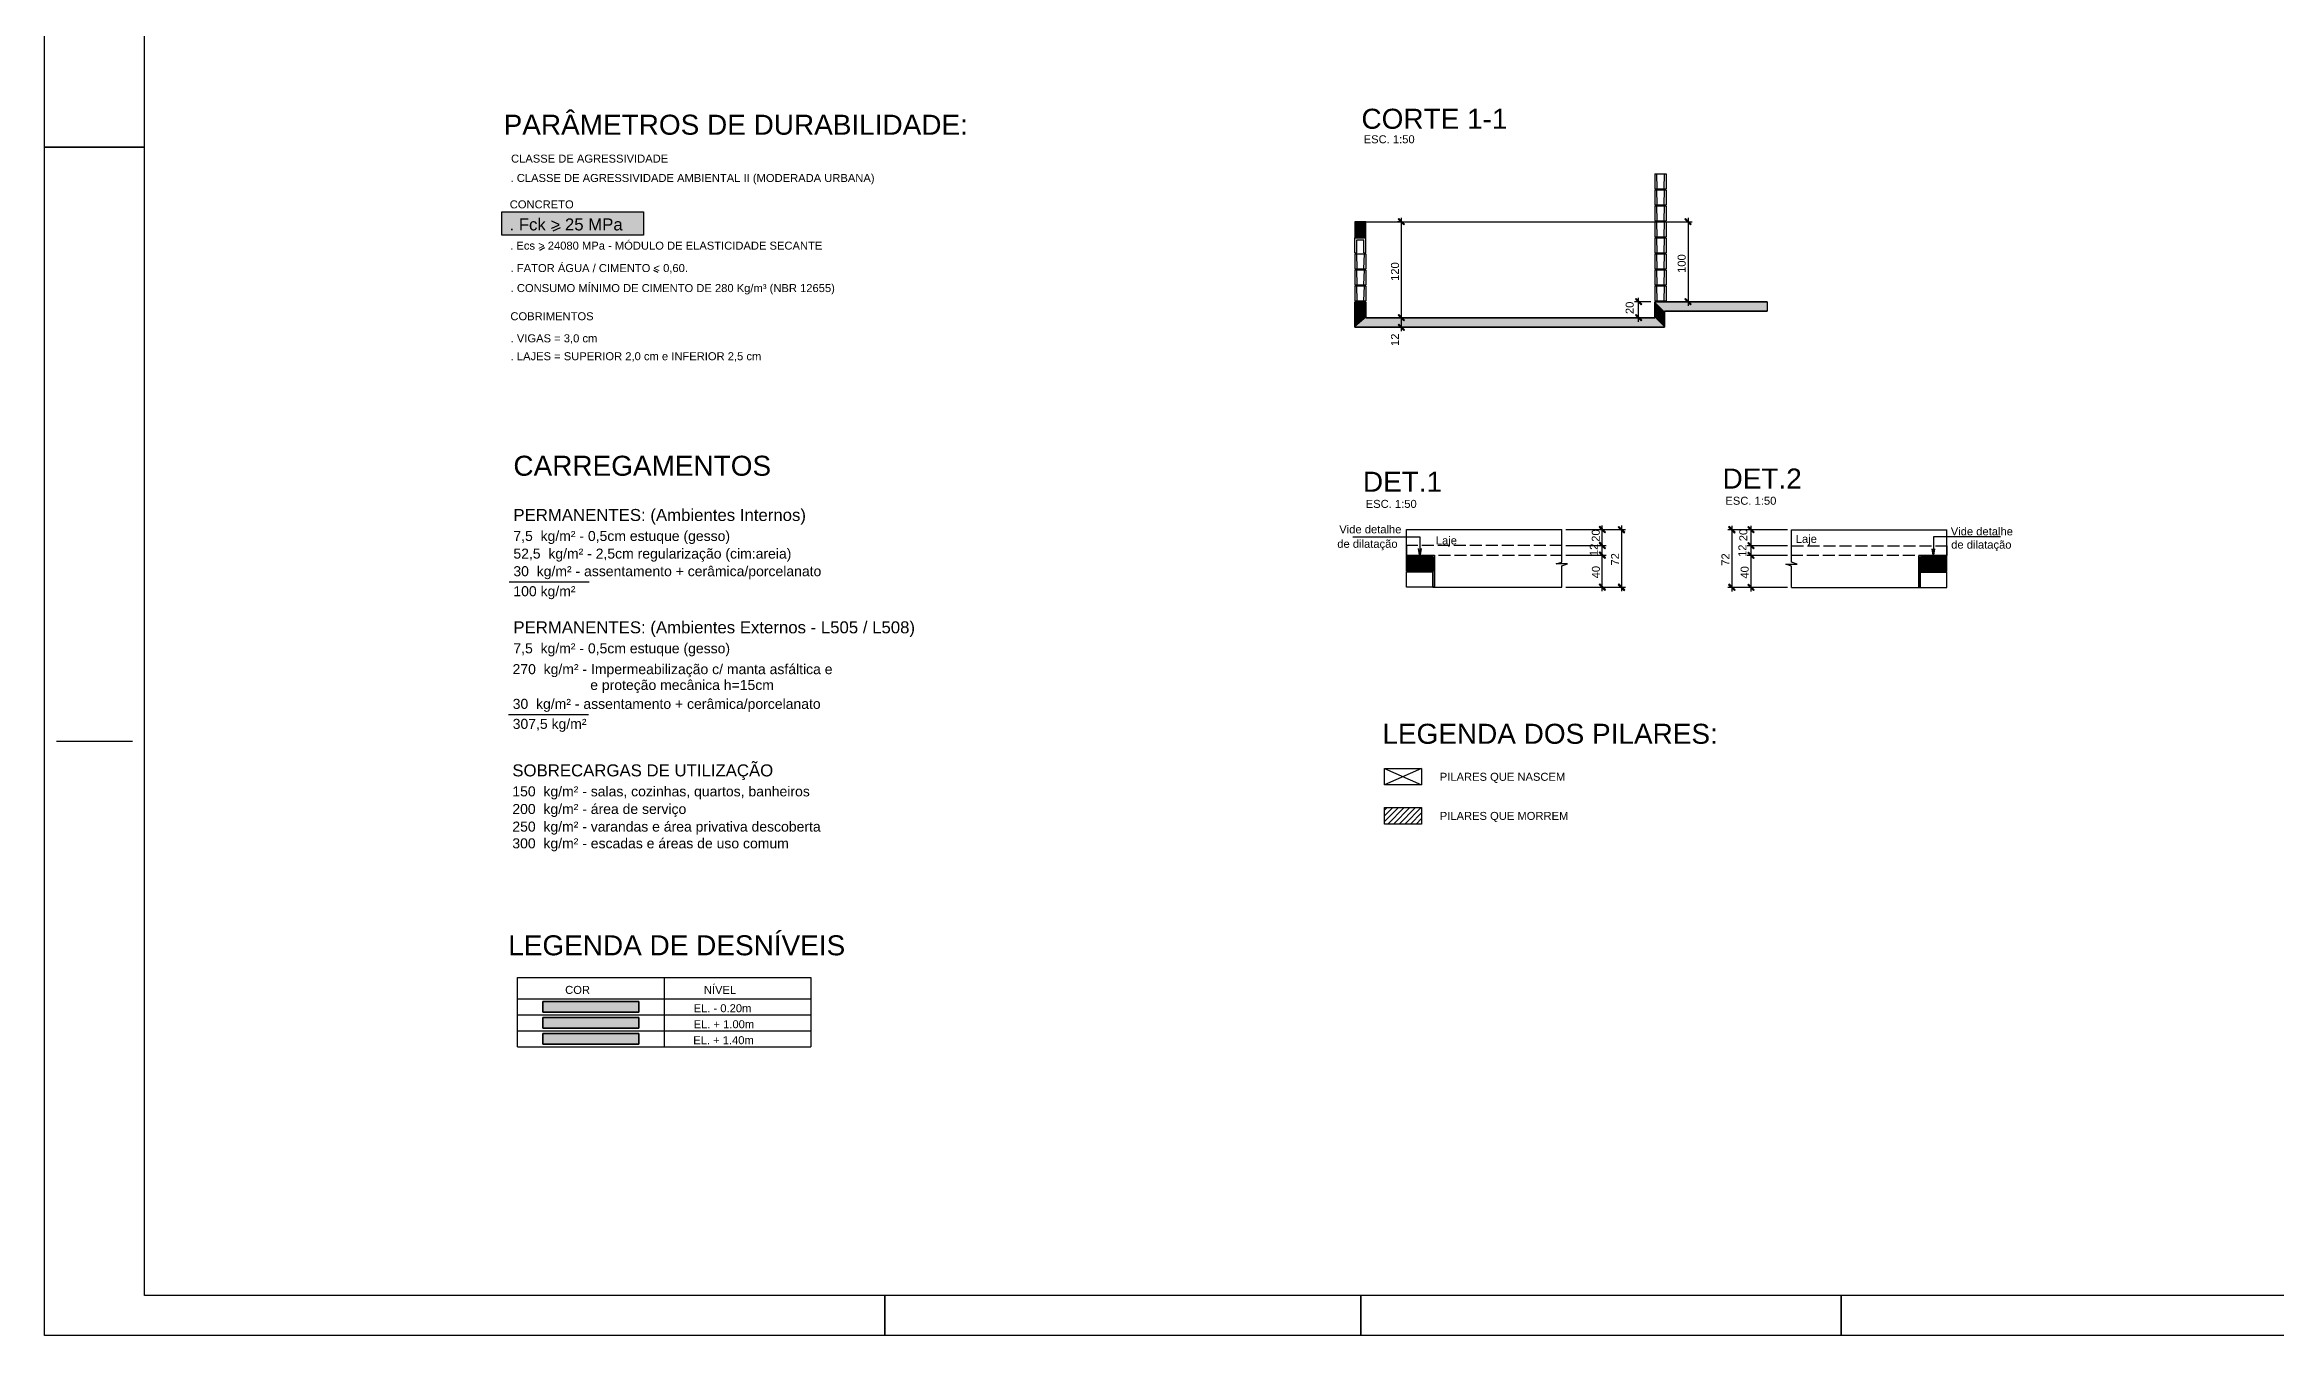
# Model space of a CAD drawing. Extents: x 0 to 119, y 0 to 84.
# Drawn here: x 0 to 55.8, y 0 to 32.3 of the extents above; entities that cross this region are included whole.
import ezdxf

# ---------------------------------------------------------------- set-up
doc = ezdxf.new("R2010")
doc.units = 0
doc.header["$MEASUREMENT"] = 0
doc.linetypes.add('ESTILO_TQS_0005', pattern=[0.4, 0.3, -0.1])
for name, color, linetype in [('1', 1, 'CONTINUOUS'), ('11', 10, 'CONTINUOUS'), ('16', 10, 'CONTINUOUS'), ('18', 131, 'CONTINUOUS'), ('2', 2, 'CONTINUOUS'), ('4', 4, 'CONTINUOUS'), ('5', 5, 'CONTINUOUS'), ('50', 171, 'CONTINUOUS'), ('7', 7, 'CONTINUOUS'), ('8', 8, 'CONTINUOUS'), ('9', 254, 'CONTINUOUS')]:
    doc.layers.add(name, color=color, linetype=linetype)
doc.styles.add('TQS_ARIAL', font='arial.ttf')

msp = doc.modelspace()

# ---------------------------------------------------------------- linework, layer by layer
at = {"layer": '1', "linetype": 'Continuous'}
for p, q in [((33.90973, 25.333714), (33.90973, 27.933714)), ((41.074101, 27.933714), (41.074101, 25.733714)), ((33.02464, 27.833714), (40.24464, 27.833714)), ((33.905861, 27.833714), (33.80973, 27.833714)), ((40.34464, 27.833714), (41.174101, 27.833714)), ((40.14464, 25.833714), (39.738662, 25.833714)), ((39.838662, 25.333714), (39.838662, 25.933714)), ((41.145621, 25.833714), (41.174101, 25.833714)), ((33.785437, 25.193714), (34.00973, 25.193714)), ((33.896688, 25.433714), (33.80973, 25.433714)), ((33.90973, 25.093714), (33.90973, 25.533714)), ((33.90973, 25.433714), (34.00973, 25.433714)), ((40.14464, 25.433714), (39.738662, 25.433714)), ((37.920171, 20.139615), (37.920171, 20.139615)), ((37.920171, 19.419615), (37.920171, 20.139615)), ((38.020171, 20.139615), (39.509617, 20.139615)), ((38.020171, 20.139615), (39.030133, 20.139615)), ((38.930133, 19.639615), (38.930133, 20.239615)), ((39.409617, 20.239615), (39.409617, 18.599615)), ((43.558135, 20.133675), (42.068689, 20.133675)), ((42.168689, 20.233675), (42.168689, 18.593675)), ((43.558135, 20.133675), (42.548173, 20.133675)), ((42.648173, 19.633675), (42.648173, 20.233675)), ((43.658135, 20.133675), (43.658135, 20.133675)), ((43.658135, 19.413675), (43.658135, 20.133675)), ((38.020171, 19.739615), (39.030133, 19.739615)), ((38.020171, 19.739615), (39.030133, 19.739615)), ((38.930133, 19.399615), (38.930133, 19.839615)), ((38.930133, 18.599615), (38.930133, 19.599615)), ((43.558135, 19.733675), (42.548173, 19.733675)), ((43.558135, 19.733675), (42.548173, 19.733675)), ((42.648173, 19.393675), (42.648173, 19.833675)), ((42.648173, 18.593675), (42.648173, 19.593675)), ((37.920171, 18.699615), (37.920171, 19.14051)), ((38.020171, 19.499615), (39.030133, 19.499615)), ((38.020171, 19.499615), (39.030133, 19.499615)), ((43.558135, 19.493675), (42.548173, 19.493675)), ((43.558135, 19.493675), (42.548173, 19.493675)), ((43.658135, 18.693675), (43.658135, 19.134571)), ((11.613858, 18.832523), (13.613858, 18.832523)), ((38.020171, 18.699615), (39.030133, 18.699615)), ((38.020171, 18.699615), (39.509617, 18.699615)), ((43.558135, 18.693675), (42.068689, 18.693675)), ((43.558135, 18.693675), (42.548173, 18.693675)), ((11.596982, 15.516925), (13.596982, 15.516925)), ((33.48879, 14.170827), (34.413571, 13.756717)), ((34.413571, 14.170827), (33.48879, 13.756717)), ((11.816008, 8.940783), (19.149268, 8.940783)), ((11.816008, 7.207461), (11.816008, 8.940783)), ((15.482638, 8.940783), (15.482638, 8.40745)), ((19.149268, 8.940783), (19.149268, 7.207461)), ((11.816008, 8.407466), (19.149268, 8.407466)), ((15.482638, 8.40745), (15.482638, 7.207461)), ((11.816008, 8.007471), (19.149268, 8.007471)), ((11.816008, 7.607455), (19.149268, 7.607455)), ((11.816008, 7.607455), (19.149268, 7.607455)), ((15.482638, 7.607455), (15.482638, 7.607455)), ((11.816008, 7.207461), (19.149268, 7.207461))]:
    msp.add_line(p, q, dxfattribs=at)
for points in [[(63.400062, -0.000058), (44.900062, -0.000058), (44.900062, 0.999942), (44.900062, -0.000058), (32.900062, -0.000058), (32.900062, 0.999942), (32.900062, -0.000058), (21.000062, -0.000058), (21.000062, 0.999942), (21.000062, -0.000058), (0.000062, -0.000058), (0.000062, 29.699942), (2.500062, 29.699942), (0.000062, 29.699942), (0.000062, 59.399942), (2.500062, 59.399942), (0.000062, 59.399942), (0.000062, 84.099942)], [(33.98929, 27.771831), (33.846385, 27.914737), (33.828707, 27.897059), (33.971613, 27.754153), (33.98929, 27.771831)], [(40.99454, 27.895597), (41.137446, 27.752691), (41.155123, 27.770369), (41.012218, 27.913275), (40.99454, 27.895597)], [(39.918223, 25.771831), (39.775317, 25.914737), (39.757639, 25.897059), (39.900545, 25.754153), (39.918223, 25.771831)], [(40.99454, 25.895597), (41.137446, 25.752691), (41.155123, 25.770369), (41.012218, 25.913275), (40.99454, 25.895597)], [(33.98929, 25.371831), (33.846385, 25.514737), (33.828707, 25.497059), (33.971613, 25.354153), (33.98929, 25.371831)], [(33.98929, 25.371831), (33.846385, 25.514737), (33.828707, 25.497059), (33.971613, 25.354153), (33.98929, 25.371831)], [(33.98929, 25.131831), (33.846385, 25.274737), (33.828707, 25.257059), (33.971613, 25.114153), (33.98929, 25.131831)], [(39.918223, 25.371831), (39.775317, 25.514737), (39.757639, 25.497059), (39.900545, 25.354153), (39.918223, 25.371831)], [(39.009694, 20.077732), (38.866788, 20.220638), (38.84911, 20.20296), (38.992016, 20.060054), (39.009694, 20.077732)], [(39.330056, 20.201498), (39.472962, 20.058592), (39.490639, 20.07627), (39.347734, 20.219175), (39.330056, 20.201498)], [(42.089129, 20.195558), (42.232034, 20.052653), (42.249712, 20.07033), (42.106807, 20.213236), (42.089129, 20.195558)], [(42.727734, 20.071793), (42.584828, 20.214698), (42.56715, 20.19702), (42.710056, 20.054115), (42.727734, 20.071793)], [(32.695651, 19.960435), (34.370424, 19.960435), (34.370424, 19.459303), (34.403055, 19.667164), (34.370424, 19.459303), (34.337792, 19.667164)], [(39.009694, 19.677732), (38.866788, 19.820638), (38.84911, 19.80296), (38.992016, 19.660054), (39.009694, 19.677732)], [(39.009694, 19.677732), (38.866788, 19.820638), (38.84911, 19.80296), (38.992016, 19.660054), (39.009694, 19.677732)], [(39.009694, 19.437732), (38.866788, 19.580638), (38.84911, 19.56296), (38.992016, 19.420054), (39.009694, 19.437732)], [(39.009694, 19.437732), (38.866788, 19.580638), (38.84911, 19.56296), (38.992016, 19.420054), (39.009694, 19.437732)], [(42.727734, 19.671793), (42.584828, 19.814698), (42.56715, 19.79702), (42.710056, 19.654115), (42.727734, 19.671793)], [(42.727734, 19.671793), (42.584828, 19.814698), (42.56715, 19.79702), (42.710056, 19.654115), (42.727734, 19.671793)], [(42.727734, 19.431793), (42.584828, 19.574698), (42.56715, 19.55702), (42.710056, 19.414115), (42.727734, 19.431793)], [(42.727734, 19.431793), (42.584828, 19.574698), (42.56715, 19.55702), (42.710056, 19.414115), (42.727734, 19.431793)], [(48.882655, 19.954496), (47.207882, 19.954496), (47.207882, 19.453363), (47.175251, 19.661225), (47.207882, 19.453363), (47.240514, 19.661225)], [(37.920171, 19.14051), (37.920171, 19.233545), (38.059723, 19.280063), (37.780618, 19.280063), (37.920171, 19.32658), (37.920171, 19.419615)], [(43.658135, 19.134571), (43.658135, 19.227606), (43.518583, 19.274123), (43.797688, 19.274123), (43.658135, 19.320641), (43.658135, 19.413675)], [(39.009694, 18.637732), (38.866788, 18.780638), (38.84911, 18.76296), (38.992016, 18.620054), (39.009694, 18.637732)], [(39.330056, 18.761498), (39.472962, 18.618592), (39.490639, 18.63627), (39.347734, 18.779175), (39.330056, 18.761498)], [(42.089129, 18.755558), (42.232034, 18.612653), (42.249712, 18.63033), (42.106807, 18.773236), (42.089129, 18.755558)], [(42.727734, 18.631793), (42.584828, 18.774698), (42.56715, 18.75702), (42.710056, 18.614115), (42.727734, 18.631793)], [(12.449335, 8.074133), (14.849311, 8.074133), (14.849311, 8.340796), (12.449335, 8.340796), (12.449335, 8.074133)], [(12.449335, 7.674138), (14.849311, 7.674138), (14.849311, 7.940801), (12.449335, 7.940801), (12.449335, 7.674138)], [(12.449335, 7.274138), (14.849311, 7.274138), (14.849311, 7.540801), (12.449335, 7.540801), (12.449335, 7.274138)]]:
    msp.add_lwpolyline(points, dxfattribs=at)
at = {"layer": '1', "linetype": 'ESTILO_TQS_0005'}
for points in [[(34.03823, 19.499615), (37.920171, 19.499615), (37.920171, 19.739615), (34.03823, 19.739615), (34.03823, 19.499615)], [(47.540076, 19.493675), (43.658135, 19.493675), (43.658135, 19.733675), (47.540076, 19.733675), (47.540076, 19.493675)]]:
    msp.add_lwpolyline(points, dxfattribs=at)
at = {"layer": '1', "linetype": 'Continuous'}
for points in [[(33.98929, 27.771831), (33.846385, 27.914737), (33.828707, 27.897059)], [(33.98929, 27.771831), (33.828707, 27.897059), (33.971613, 27.754153)], [(40.99454, 27.895597), (41.155123, 27.770369), (41.012218, 27.913275)], [(40.99454, 27.895597), (41.012218, 27.913275), (40.99454, 27.895597)], [(40.99454, 27.895597), (41.137446, 27.752691), (41.155123, 27.770369)], [(33.98929, 27.771831), (33.971613, 27.754153), (33.98929, 27.771831)], [(39.918223, 25.771831), (39.775317, 25.914737), (39.757639, 25.897059)], [(39.918223, 25.771831), (39.757639, 25.897059), (39.900545, 25.754153)], [(39.918223, 25.771831), (39.900545, 25.754153), (39.918223, 25.771831)], [(40.99454, 25.895597), (41.155123, 25.770369), (41.012218, 25.913275)], [(40.99454, 25.895597), (41.012218, 25.913275), (40.99454, 25.895597)], [(40.99454, 25.895597), (41.137446, 25.752691), (41.155123, 25.770369)], [(33.98929, 25.371831), (33.846385, 25.514737), (33.828707, 25.497059)], [(33.98929, 25.371831), (33.846385, 25.514737), (33.828707, 25.497059)], [(33.98929, 25.371831), (33.828707, 25.497059), (33.971613, 25.354153)], [(33.98929, 25.371831), (33.828707, 25.497059), (33.971613, 25.354153)], [(33.98929, 25.131831), (33.846385, 25.274737), (33.828707, 25.257059)], [(33.98929, 25.131831), (33.828707, 25.257059), (33.971613, 25.114153)], [(33.98929, 25.371831), (33.971613, 25.354153), (33.98929, 25.371831)], [(33.98929, 25.371831), (33.971613, 25.354153), (33.98929, 25.371831)], [(33.98929, 25.131831), (33.971613, 25.114153), (33.98929, 25.131831)], [(39.918223, 25.371831), (39.775317, 25.514737), (39.757639, 25.497059)], [(39.918223, 25.371831), (39.757639, 25.497059), (39.900545, 25.354153)], [(39.918223, 25.371831), (39.900545, 25.354153), (39.918223, 25.371831)], [(39.009694, 20.077732), (38.866788, 20.220638), (38.84911, 20.20296)], [(39.009694, 20.077732), (38.84911, 20.20296), (38.992016, 20.060054)], [(39.009694, 20.077732), (38.992016, 20.060054), (39.009694, 20.077732)], [(39.330056, 20.201498), (39.490639, 20.07627), (39.347734, 20.219175)], [(39.330056, 20.201498), (39.347734, 20.219175), (39.330056, 20.201498)], [(39.330056, 20.201498), (39.472962, 20.058592), (39.490639, 20.07627)], [(42.089129, 20.195558), (42.249712, 20.07033), (42.106807, 20.213236)], [(42.089129, 20.195558), (42.106807, 20.213236), (42.089129, 20.195558)], [(42.089129, 20.195558), (42.232034, 20.052653), (42.249712, 20.07033)], [(42.727734, 20.071793), (42.584828, 20.214698), (42.56715, 20.19702)], [(42.727734, 20.071793), (42.56715, 20.19702), (42.710056, 20.054115)], [(42.727734, 20.071793), (42.710056, 20.054115), (42.727734, 20.071793)], [(39.009694, 19.677732), (38.866788, 19.820638), (38.84911, 19.80296)], [(39.009694, 19.677732), (38.866788, 19.820638), (38.84911, 19.80296)], [(39.009694, 19.677732), (38.84911, 19.80296), (38.992016, 19.660054)], [(39.009694, 19.677732), (38.84911, 19.80296), (38.992016, 19.660054)], [(39.009694, 19.437732), (38.866788, 19.580638), (38.84911, 19.56296)], [(39.009694, 19.437732), (38.866788, 19.580638), (38.84911, 19.56296)], [(39.009694, 19.437732), (38.84911, 19.56296), (38.992016, 19.420054)], [(39.009694, 19.437732), (38.84911, 19.56296), (38.992016, 19.420054)], [(39.009694, 19.677732), (38.992016, 19.660054), (39.009694, 19.677732)], [(39.009694, 19.677732), (38.992016, 19.660054), (39.009694, 19.677732)], [(42.727734, 19.671793), (42.584828, 19.814698), (42.56715, 19.79702)], [(42.727734, 19.671793), (42.584828, 19.814698), (42.56715, 19.79702)], [(42.727734, 19.671793), (42.56715, 19.79702), (42.710056, 19.654115)], [(42.727734, 19.671793), (42.56715, 19.79702), (42.710056, 19.654115)], [(42.727734, 19.431793), (42.584828, 19.574698), (42.56715, 19.55702)], [(42.727734, 19.431793), (42.584828, 19.574698), (42.56715, 19.55702)], [(42.727734, 19.431793), (42.56715, 19.55702), (42.710056, 19.414115)], [(42.727734, 19.431793), (42.56715, 19.55702), (42.710056, 19.414115)], [(42.727734, 19.671793), (42.710056, 19.654115), (42.727734, 19.671793)], [(42.727734, 19.671793), (42.710056, 19.654115), (42.727734, 19.671793)], [(39.009694, 19.437732), (38.992016, 19.420054), (39.009694, 19.437732)], [(39.009694, 19.437732), (38.992016, 19.420054), (39.009694, 19.437732)], [(42.727734, 19.431793), (42.710056, 19.414115), (42.727734, 19.431793)], [(42.727734, 19.431793), (42.710056, 19.414115), (42.727734, 19.431793)], [(39.009694, 18.637732), (38.866788, 18.780638), (38.84911, 18.76296)], [(39.009694, 18.637732), (38.84911, 18.76296), (38.992016, 18.620054)], [(39.009694, 18.637732), (38.992016, 18.620054), (39.009694, 18.637732)], [(39.330056, 18.761498), (39.490639, 18.63627), (39.347734, 18.779175)], [(39.330056, 18.761498), (39.347734, 18.779175), (39.330056, 18.761498)], [(39.330056, 18.761498), (39.472962, 18.618592), (39.490639, 18.63627)], [(42.089129, 18.755558), (42.249712, 18.63033), (42.106807, 18.773236)], [(42.089129, 18.755558), (42.106807, 18.773236), (42.089129, 18.755558)], [(42.089129, 18.755558), (42.232034, 18.612653), (42.249712, 18.63033)], [(42.727734, 18.631793), (42.584828, 18.774698), (42.56715, 18.75702)], [(42.727734, 18.631793), (42.56715, 18.75702), (42.710056, 18.614115)], [(42.727734, 18.631793), (42.710056, 18.614115), (42.727734, 18.631793)]]:
    msp.add_solid(points, dxfattribs=at)
at = {"layer": '11', "linetype": 'Continuous'}
for points in [[(34.73823, 18.699615), (34.69823, 18.699615), (34.69823, 19.459615), (34.03823, 19.459615), (34.03823, 19.499615), (34.73823, 19.499615), (34.73823, 18.699615)], [(46.840076, 18.693675), (46.880076, 18.693675), (46.880076, 19.453675), (47.540076, 19.453675), (47.540076, 19.493675), (46.840076, 19.493675), (46.840076, 18.693675)]]:
    msp.add_lwpolyline(points, dxfattribs=at)
for points in [[(34.73823, 19.499615), (34.69823, 19.459615), (34.03823, 19.459615)], [(34.73823, 19.499615), (34.03823, 19.459615), (34.03823, 19.499615)], [(34.73823, 19.499615), (34.73823, 18.699615), (34.69823, 18.699615)], [(34.73823, 19.499615), (34.69823, 18.699615), (34.69823, 19.459615)], [(46.840076, 18.693675), (46.880076, 18.693675), (46.840076, 19.493675)], [(46.880076, 18.693675), (46.880076, 19.453675), (46.840076, 19.493675)], [(46.840076, 19.493675), (46.880076, 19.453675), (47.540076, 19.493675)], [(46.880076, 19.453675), (47.540076, 19.453675), (47.540076, 19.493675)]]:
    msp.add_solid(points, dxfattribs=at)
at = {"layer": '16', "linetype": 'Continuous'}
msp.add_lwpolyline([(12.449335, 7.540801), (14.849311, 7.540801), (14.849311, 7.274138), (12.449335, 7.274138), (12.449335, 7.540801)], dxfattribs=at)
for points in [[(12.449335, 7.540801), (14.849311, 7.540801), (14.849311, 7.274138)], [(12.449335, 7.540801), (14.849311, 7.274138), (12.449335, 7.274138)], [(12.449335, 7.540801), (12.449335, 7.274138), (12.449335, 7.540801)]]:
    msp.add_solid(points, dxfattribs=at)
at = {"layer": '18', "linetype": 'Continuous'}
msp.add_lwpolyline([(12.449335, 8.340796), (14.849311, 8.340796), (14.849311, 8.074133), (12.449335, 8.074133), (12.449335, 8.340796)], dxfattribs=at)
for points in [[(12.449335, 8.340796), (14.849311, 8.340796), (14.849311, 8.074133)], [(12.449335, 8.340796), (14.849311, 8.074133), (12.449335, 8.074133)], [(12.449335, 8.340796), (12.449335, 8.074133), (12.449335, 8.340796)]]:
    msp.add_solid(points, dxfattribs=at)
at = {"layer": '2', "linetype": 'Continuous'}
for p, q in [((40.24464, 29.033714), (40.24464, 28.653714)), ((40.24464, 29.033714), (40.28464, 29.033714)), ((40.28464, 29.033714), (40.48464, 29.033714)), ((40.28464, 29.033714), (40.296155, 28.653714)), ((40.473125, 28.653714), (40.48464, 29.033714)), ((40.48464, 29.033714), (40.52464, 29.033714)), ((40.52464, 29.033714), (40.52464, 28.653714)), ((40.24464, 28.653714), (40.296155, 28.653714)), ((40.24464, 28.653714), (40.296155, 28.653714)), ((40.24464, 28.633714), (40.24464, 28.253714)), ((40.24464, 28.633714), (40.28464, 28.633714)), ((40.28464, 28.653714), (40.48464, 28.653714)), ((40.28464, 28.653714), (40.48464, 28.653714)), ((40.28464, 28.633714), (40.48464, 28.633714)), ((40.28464, 28.633714), (40.296155, 28.253714)), ((40.473125, 28.653714), (40.52464, 28.653714)), ((40.473125, 28.653714), (40.52464, 28.653714)), ((40.473125, 28.253714), (40.48464, 28.633714)), ((40.48464, 28.633714), (40.52464, 28.633714)), ((40.52464, 28.633714), (40.52464, 28.253714)), ((40.24464, 28.253714), (40.296155, 28.253714)), ((40.24464, 28.253714), (40.296155, 28.253714)), ((40.24464, 28.233714), (40.24464, 27.853714)), ((40.24464, 28.233714), (40.28464, 28.233714)), ((40.28464, 28.253714), (40.48464, 28.253714)), ((40.28464, 28.253714), (40.48464, 28.253714)), ((40.28464, 28.233714), (40.48464, 28.233714)), ((40.28464, 28.233714), (40.296155, 27.853714)), ((40.473125, 28.253714), (40.52464, 28.253714)), ((40.473125, 28.253714), (40.52464, 28.253714)), ((40.473125, 27.853714), (40.48464, 28.233714)), ((40.48464, 28.233714), (40.52464, 28.233714)), ((40.52464, 28.233714), (40.52464, 27.853714)), ((12.706227, 27.606109), (12.891413, 27.687239)), ((32.74464, 27.053714), (32.74464, 27.433714)), ((32.74464, 27.053714), (32.74464, 27.433714)), ((32.74464, 27.433714), (33.02464, 27.433714)), ((32.79464, 27.383714), (32.97464, 27.383714)), ((32.79464, 27.053714), (32.79464, 27.383714)), ((32.97464, 27.053714), (32.97464, 27.383714)), ((33.02464, 27.053714), (33.02464, 27.433714)), ((34.005861, 27.833714), (34.005861, 27.833714)), ((40.24464, 27.853714), (40.296155, 27.853714)), ((40.24464, 27.853714), (40.296155, 27.853714)), ((40.24464, 27.833714), (40.24464, 27.453714)), ((40.24464, 27.833714), (40.28464, 27.833714)), ((40.24464, 27.833714), (40.24464, 27.833714)), ((40.24464, 27.453714), (40.296155, 27.453714)), ((40.24464, 27.453714), (40.296155, 27.453714)), ((40.24464, 27.433714), (40.24464, 27.053714)), ((40.24464, 27.433714), (40.28464, 27.433714)), ((40.28464, 27.853714), (40.48464, 27.853714)), ((40.28464, 27.853714), (40.48464, 27.853714)), ((40.28464, 27.833714), (40.48464, 27.833714)), ((40.28464, 27.833714), (40.296155, 27.453714)), ((40.28464, 27.453714), (40.48464, 27.453714)), ((40.28464, 27.453714), (40.48464, 27.453714)), ((40.28464, 27.433714), (40.48464, 27.433714)), ((40.28464, 27.433714), (40.296155, 27.053714)), ((40.473125, 27.853714), (40.52464, 27.853714)), ((40.473125, 27.853714), (40.52464, 27.853714)), ((40.473125, 27.453714), (40.48464, 27.833714)), ((40.473125, 27.453714), (40.52464, 27.453714)), ((40.473125, 27.453714), (40.52464, 27.453714)), ((40.473125, 27.053714), (40.48464, 27.433714)), ((40.48464, 27.833714), (40.52464, 27.833714)), ((40.48464, 27.433714), (40.52464, 27.433714)), ((40.52464, 27.833714), (40.52464, 27.453714)), ((40.52464, 27.433714), (40.52464, 27.053714)), ((12.373508, 27.124998), (12.504924, 27.185379)), ((32.74464, 27.053714), (32.79464, 27.053714)), ((32.74464, 27.033714), (32.74464, 26.653714)), ((32.74464, 27.033714), (32.78464, 27.033714)), ((32.78464, 27.033714), (32.98464, 27.033714)), ((32.78464, 27.033714), (32.796155, 26.653714)), ((32.973125, 26.653714), (32.98464, 27.033714)), ((32.97464, 27.053714), (33.02464, 27.053714)), ((32.98464, 27.033714), (33.02464, 27.033714)), ((33.02464, 27.033714), (33.02464, 26.653714)), ((40.24464, 27.053714), (40.296155, 27.053714)), ((40.24464, 27.053714), (40.296155, 27.053714)), ((40.24464, 27.033714), (40.24464, 26.653714)), ((40.24464, 27.033714), (40.28464, 27.033714)), ((40.28464, 27.053714), (40.48464, 27.053714)), ((40.28464, 27.053714), (40.48464, 27.053714)), ((40.28464, 27.033714), (40.48464, 27.033714)), ((40.28464, 27.033714), (40.296155, 26.653714)), ((40.473125, 27.053714), (40.52464, 27.053714)), ((40.473125, 27.053714), (40.52464, 27.053714)), ((40.473125, 26.653714), (40.48464, 27.033714)), ((40.48464, 27.033714), (40.52464, 27.033714)), ((40.52464, 27.033714), (40.52464, 26.653714)), ((15.218419, 26.620916), (15.328524, 26.571191)), ((32.74464, 26.653714), (32.796155, 26.653714)), ((32.74464, 26.653714), (32.796155, 26.653714)), ((32.74464, 26.633714), (32.74464, 26.253714)), ((32.74464, 26.633714), (32.78464, 26.633714)), ((32.74464, 26.253714), (32.796155, 26.253714)), ((32.74464, 26.253714), (32.796155, 26.253714)), ((32.74464, 26.233714), (32.74464, 25.853714)), ((32.74464, 26.233714), (32.78464, 26.233714)), ((32.78464, 26.653714), (32.98464, 26.653714)), ((32.78464, 26.653714), (32.98464, 26.653714)), ((32.78464, 26.633714), (32.98464, 26.633714)), ((32.78464, 26.633714), (32.796155, 26.253714)), ((32.78464, 26.253714), (32.98464, 26.253714)), ((32.78464, 26.253714), (32.98464, 26.253714)), ((32.78464, 26.233714), (32.98464, 26.233714)), ((32.78464, 26.233714), (32.796155, 25.853714)), ((32.973125, 26.653714), (33.02464, 26.653714)), ((32.973125, 26.653714), (33.02464, 26.653714)), ((32.973125, 26.253714), (32.98464, 26.633714)), ((32.973125, 26.253714), (33.02464, 26.253714)), ((32.973125, 26.253714), (33.02464, 26.253714)), ((32.973125, 25.853714), (32.98464, 26.233714)), ((32.98464, 26.633714), (33.02464, 26.633714)), ((32.98464, 26.233714), (33.02464, 26.233714)), ((33.02464, 26.633714), (33.02464, 26.253714)), ((33.02464, 26.233714), (33.02464, 25.853714)), ((40.24464, 26.653714), (40.296155, 26.653714)), ((40.24464, 26.653714), (40.296155, 26.653714)), ((40.24464, 26.633714), (40.24464, 26.253714)), ((40.24464, 26.633714), (40.28464, 26.633714)), ((40.24464, 26.253714), (40.296155, 26.253714)), ((40.24464, 26.253714), (40.296155, 26.253714)), ((40.24464, 26.233714), (40.24464, 25.853714)), ((40.24464, 26.233714), (40.28464, 26.233714)), ((40.28464, 26.653714), (40.48464, 26.653714)), ((40.28464, 26.653714), (40.48464, 26.653714)), ((40.28464, 26.633714), (40.48464, 26.633714)), ((40.28464, 26.633714), (40.296155, 26.253714)), ((40.28464, 26.253714), (40.48464, 26.253714)), ((40.28464, 26.253714), (40.48464, 26.253714)), ((40.28464, 26.233714), (40.48464, 26.233714)), ((40.28464, 26.233714), (40.296155, 25.853714)), ((40.473125, 26.653714), (40.52464, 26.653714)), ((40.473125, 26.653714), (40.52464, 26.653714)), ((40.473125, 26.253714), (40.48464, 26.633714)), ((40.473125, 26.253714), (40.52464, 26.253714)), ((40.473125, 26.253714), (40.52464, 26.253714)), ((40.473125, 25.853714), (40.48464, 26.233714)), ((40.48464, 26.633714), (40.52464, 26.633714)), ((40.48464, 26.233714), (40.52464, 26.233714)), ((40.52464, 26.633714), (40.52464, 26.253714)), ((40.52464, 26.233714), (40.52464, 25.853714)), ((32.74464, 25.853714), (32.796155, 25.853714)), ((32.74464, 25.853714), (32.796155, 25.853714)), ((32.78464, 25.853714), (32.98464, 25.853714)), ((32.78464, 25.853714), (32.98464, 25.853714)), ((32.973125, 25.853714), (33.02464, 25.853714)), ((32.973125, 25.853714), (33.02464, 25.853714)), ((40.24464, 25.853714), (40.296155, 25.853714)), ((40.24464, 25.853714), (40.296155, 25.853714)), ((40.24464, 25.833714), (40.24464, 25.833714)), ((40.28464, 25.853714), (40.48464, 25.853714)), ((40.28464, 25.853714), (40.48464, 25.853714)), ((40.473125, 25.853714), (40.52464, 25.853714)), ((40.473125, 25.853714), (40.52464, 25.853714)), ((41.045621, 25.833714), (41.045621, 25.833714)), ((33.685437, 25.193714), (33.685437, 25.193714)), ((33.80973, 25.433714), (33.80973, 25.433714)), ((33.996688, 25.433714), (33.996688, 25.433714)), ((40.24464, 25.433714), (40.24464, 25.433714)), ((34.03823, 20.139615), (37.920171, 20.139615)), ((34.03823, 20.139615), (34.03823, 20.139615)), ((34.03823, 19.099615), (34.03823, 20.139615)), ((37.920171, 20.139615), (37.920171, 20.139615)), ((37.920171, 20.139615), (37.920171, 20.139615)), ((43.658135, 20.133675), (47.540076, 20.133675)), ((43.658135, 20.133675), (43.658135, 20.133675)), ((43.658135, 20.133675), (43.658135, 20.133675)), ((47.540076, 20.133675), (47.540076, 20.133675)), ((47.540076, 19.093675), (47.540076, 20.133675)), ((37.920171, 19.739615), (37.920171, 19.739615)), ((37.920171, 19.739615), (37.920171, 19.739615)), ((43.658135, 19.733675), (43.658135, 19.733675)), ((43.658135, 19.733675), (43.658135, 19.733675)), ((34.03823, 19.499615), (34.73823, 19.499615)), ((34.03823, 19.079615), (34.69823, 19.079615)), ((34.69823, 19.099615), (34.69823, 19.459615)), ((34.69823, 18.699615), (34.69823, 19.079615)), ((34.73823, 18.719615), (34.73823, 19.499615)), ((37.920171, 19.499615), (37.920171, 19.499615)), ((37.920171, 19.499615), (37.920171, 19.499615)), ((43.658135, 19.493675), (43.658135, 19.493675)), ((43.658135, 19.493675), (43.658135, 19.493675)), ((46.840076, 18.713675), (46.840076, 19.493675)), ((46.840076, 19.493675), (47.540076, 19.493675)), ((46.880076, 19.093675), (46.880076, 19.453675)), ((46.880076, 19.073675), (47.540076, 19.073675)), ((46.880076, 18.693676), (46.880076, 19.073675)), ((34.69823, 18.699615), (37.920171, 18.699615)), ((34.73823, 18.699615), (34.73823, 18.719615)), ((37.920171, 18.699615), (37.920171, 18.699615)), ((37.920171, 18.699615), (37.920171, 18.699615)), ((43.658135, 18.693675), (46.880076, 18.693675)), ((43.658135, 18.693675), (43.658135, 18.693675)), ((43.658135, 18.693675), (43.658135, 18.693675)), ((46.840076, 18.693675), (46.840076, 18.713675)), ((33.48879, 12.841272), (33.840451, 13.192933)), ((33.48879, 12.982693), (33.699029, 13.192933)), ((33.48879, 13.124114), (33.557608, 13.192933)), ((33.567762, 12.778823), (33.981872, 13.192933)), ((33.709184, 12.778823), (34.123293, 13.192933)), ((33.850605, 12.778823), (34.264715, 13.192933)), ((33.992026, 12.778823), (34.406136, 13.192933)), ((34.133448, 12.778823), (34.413571, 13.058946)), ((34.274869, 12.778823), (34.413571, 12.917525))]:
    msp.add_line(p, q, dxfattribs=at)
for points in [[(34.69823, 19.099615), (34.03823, 19.099615), (34.03823, 19.459615), (34.69823, 19.459615)], [(34.69823, 18.699615), (34.03823, 18.699615), (34.03823, 19.079615), (34.69823, 19.079615)], [(46.880076, 19.093675), (47.540076, 19.093675), (47.540076, 19.453675), (46.880076, 19.453675)], [(46.880076, 18.693676), (47.540076, 18.693676), (47.540076, 19.073675), (46.880076, 19.073675)]]:
    msp.add_lwpolyline(points, dxfattribs=at)
at = {"layer": '4', "linetype": 'Continuous'}
for points in [[(11.423313, 28.077244), (14.968116, 28.077244), (14.968116, 27.493008), (11.423313, 27.493008), (11.423313, 28.077244)], [(33.02464, 27.433714), (33.02464, 27.833714), (32.74464, 27.833714), (32.74464, 27.433714), (33.02464, 27.433714)], [(33.02464, 25.433714), (33.02464, 25.833714), (32.74464, 25.833714), (32.74464, 25.433714), (32.74464, 25.193714), (40.48464, 25.193714), (40.48464, 25.593714), (43.049838, 25.593714)], [(43.049838, 25.833714), (40.24464, 25.833714), (40.24464, 25.433714), (33.02464, 25.433714)]]:
    msp.add_lwpolyline(points, dxfattribs=at)
at = {"layer": '5', "linetype": 'Continuous'}
for points in [[(33.48879, 14.170827), (34.413571, 14.170827), (34.413571, 13.756717), (33.48879, 13.756717), (33.48879, 14.170827)], [(33.48879, 13.192933), (34.413571, 13.192933), (34.413571, 12.778823), (33.48879, 12.778823), (33.48879, 13.192933)]]:
    msp.add_lwpolyline(points, dxfattribs=at)
at = {"layer": '50', "linetype": 'Continuous'}
msp.add_lwpolyline([(12.449335, 7.940801), (14.849311, 7.940801), (14.849311, 7.674138), (12.449335, 7.674138), (12.449335, 7.940801)], dxfattribs=at)
for points in [[(12.449335, 7.940801), (14.849311, 7.940801), (14.849311, 7.674138)], [(12.449335, 7.940801), (14.849311, 7.674138), (12.449335, 7.674138)], [(12.449335, 7.940801), (12.449335, 7.674138), (12.449335, 7.940801)]]:
    msp.add_solid(points, dxfattribs=at)
at = {"layer": '7', "linetype": 'Continuous'}
for p, q in [((2.500062, 0.999942), (2.500062, 83.099942)), ((0.300062, 14.849942), (2.200062, 14.849942)), ((117.900062, 0.999942), (2.500062, 0.999942))]:
    msp.add_line(p, q, dxfattribs=at)
at = {"layer": '8', "linetype": 'Continuous'}
for points in [[(33.02464, 27.833714), (32.74464, 27.833714), (32.74464, 27.433714), (33.02464, 27.433714), (33.02464, 27.833714)], [(43.049838, 25.833714), (43.049838, 25.593714), (40.48464, 25.593714), (40.48464, 25.193714), (32.74464, 25.193714), (32.74464, 25.833714), (33.02464, 25.833714), (33.02464, 25.433714), (40.24464, 25.433714), (40.24464, 25.833714), (43.049838, 25.833714)], [(34.03823, 19.459615), (34.69823, 19.459615), (34.69823, 19.099615), (34.03823, 19.099615), (34.03823, 19.459615)], [(47.540076, 19.453675), (46.880076, 19.453675), (46.880076, 19.093675), (47.540076, 19.093675), (47.540076, 19.453675)]]:
    msp.add_lwpolyline(points, dxfattribs=at)
for points in [[(33.02464, 27.833714), (32.74464, 27.833714), (32.74464, 27.433714)], [(33.02464, 27.833714), (32.74464, 27.433714), (33.02464, 27.433714)], [(33.02464, 27.833714), (33.02464, 27.433714), (33.02464, 27.833714)], [(32.74464, 25.833714), (33.02464, 25.833714), (32.74464, 25.193714)], [(33.02464, 25.833714), (33.02464, 25.433714), (32.74464, 25.193714)], [(40.24464, 25.433714), (40.24464, 25.833714), (40.48464, 25.593714)], [(40.48464, 25.593714), (40.24464, 25.833714), (43.049838, 25.833714)], [(43.049838, 25.833714), (43.049838, 25.593714), (40.48464, 25.593714)], [(32.74464, 25.193714), (33.02464, 25.433714), (40.48464, 25.193714)], [(33.02464, 25.433714), (40.24464, 25.433714), (40.48464, 25.193714)], [(40.48464, 25.193714), (40.24464, 25.433714), (40.48464, 25.593714)], [(34.03823, 19.459615), (34.69823, 19.459615), (34.69823, 19.099615)], [(34.03823, 19.459615), (34.69823, 19.099615), (34.03823, 19.099615)], [(34.03823, 19.459615), (34.03823, 19.099615), (34.03823, 19.459615)], [(47.540076, 19.453675), (46.880076, 19.453675), (46.880076, 19.093675)], [(47.540076, 19.453675), (46.880076, 19.093675), (47.540076, 19.093675)], [(47.540076, 19.453675), (47.540076, 19.093675), (47.540076, 19.453675)]]:
    msp.add_solid(points, dxfattribs=at)
at = {"layer": '9', "linetype": 'Continuous'}
msp.add_lwpolyline([(11.423313, 28.077244), (14.968116, 28.077244), (14.968116, 27.493008), (11.423313, 27.493008), (11.423313, 28.077244)], dxfattribs=at)
for points in [[(11.423313, 28.077244), (14.968116, 28.077244), (14.968116, 27.493008)], [(11.423313, 28.077244), (14.968116, 27.493008), (11.423313, 27.493008)], [(11.423313, 28.077244), (11.423313, 27.493008), (11.423313, 28.077244)]]:
    msp.add_solid(points, dxfattribs=at)

# ---------------------------------------------------------------- texts
at = {"layer": '2', "linetype": 'Continuous', "style": 'TQS_ARIAL'}
for s, height, p in [('ESC. 1:50', 0.2, (32.967256, 29.793623)), ('. CLASSE DE AGRESSIVIDADE AMBIENTAL II (MODERADA URBANA)', 0.2, (11.645908, 28.826479)), ('. Fck > 25 MPa', 0.3, (11.618638, 27.615056)), ('. Ecs > 24080 MPa - MÓDULO DE ELASTICIDADE SECANTE', 0.2, (11.635765, 27.135189)), ('. FATOR ÁGUA / CIMENTO < 0,60.', 0.2, (11.647699, 26.574942)), ('. CONSUMO MÍNIMO DE CIMENTO DE 280 Kg/m³ (NBR 12655)', 0.2, (11.647699, 26.074942)), ('. VIGAS = 3,0 cm', 0.2, (11.647699, 24.819415)), ('. LAJES = SUPERIOR 2,0 cm e INFERIOR 2,5 cm', 0.2, (11.647699, 24.371463)), ('ESC. 1:50', 0.2, (33.018664, 20.681046)), ('ESC. 1:50', 0.2, (42.007586, 20.759619)), ('7,5  kg/m² - 0,5cm estuque (gesso)', 0.25, (11.716076, 19.853899)), ('Vide detalhe', 0.2, (32.357286, 20.045716)), ('Vide detalhe', 0.2, (47.639807, 19.994288)), ('52,5  kg/m² - 2,5cm regularização (cim:areia)', 0.25, (11.716076, 19.413899)), ('de dilatação', 0.2, (32.307871, 19.684121)), ('Laje', 0.2, (34.76941, 19.76823)), ('Laje', 0.2, (43.765816, 19.806149)), ('de dilatação', 0.2, (47.651315, 19.663019)), ('30  kg/m² - assentamento + cerâmica/porcelanato', 0.25, (11.716076, 18.973899)), ('100 kg/m²', 0.25, (11.716076, 18.473899)), ('7,5  kg/m² - 0,5cm estuque (gesso)', 0.25, (11.716076, 17.046121)), ('270  kg/m² - Impermeabilização c/ manta asfáltica e', 0.25, (11.695705, 16.525643)), ('e proteção mecânica h=15cm', 0.25, (13.636598, 16.130193)), ('30  kg/m² - assentamento + cerâmica/porcelanato', 0.25, (11.6992, 15.658301)), ('307,5 kg/m²', 0.25, (11.6992, 15.158301)), ('PILARES QUE NASCEM', 0.2, (34.869048, 13.86072)), ('150  kg/m² - salas, cozinhas, quartos, banheiros', 0.25, (11.690038, 13.470864)), ('200  kg/m² - área de serviço', 0.25, (11.690038, 13.030864)), ('250  kg/m² - varandas e área privativa descoberta', 0.25, (11.690038, 12.590864)), ('PILARES QUE MORREM', 0.2, (34.869048, 12.882826)), ('300  kg/m² - escadas e áreas de uso comum', 0.25, (11.690038, 12.172379)), ('EL. - 0.20m', 0.2, (16.219649, 8.076091)), ('EL. + 1.00m', 0.2, (16.219649, 7.676096)), ('EL. + 1.40m', 0.2, (16.21049, 7.277757))]:
    msp.add_text(s, height=height, dxfattribs=at).set_placement(p)
for s, p in [('120', (33.84973, 26.353714)), ('100', (41.014101, 26.553714)), ('20', (39.714906, 25.524938)), ('12', (33.84973, 24.727047)), ('20', (38.866901, 19.834047)), ('20', (42.554852, 19.847942)), ('12', (38.819099, 19.476592)), ('72', (39.349617, 19.239615)), ('72', (42.108689, 19.233675)), ('12', (42.532591, 19.455278)), ('40', (38.870133, 18.919615)), ('40', (42.588173, 18.913675))]:
    msp.add_text(s, height=0.2, rotation=90, dxfattribs=at).set_placement(p)
at = {"layer": '4', "linetype": 'Continuous', "style": 'TQS_ARIAL'}
for s, height, p in [('CLASSE DE AGRESSIVIDADE', 0.2, (11.657335, 29.310376)), ('CONCRETO', 0.2, (11.62511, 28.166466)), ('COBRIMENTOS', 0.2, (11.641336, 25.370477)), ('PERMANENTES: (Ambientes Internos)', 0.3, (11.716076, 20.353899)), ('PERMANENTES: (Ambientes Externos - L505 / L508)', 0.3, (11.716076, 17.546121)), ('SOBRECARGAS DE UTILIZAÇÃO', 0.3, (11.690038, 13.970864)), ('COR', 0.2, (13.009947, 8.534558)), ('NÍVEL', 0.2, (16.476048, 8.535793))]:
    msp.add_text(s, height=height, dxfattribs=at).set_placement(p)
at = {"layer": '5', "linetype": 'Continuous', "style": 'TQS_ARIAL'}
for s, p in [('PARÂMETROS DE DURABILIDADE:', (11.47209, 30.007585)), ('CORTE 1-1', (32.911906, 30.156502)), ('CARREGAMENTOS', (11.716076, 21.484461)), ('DET.1', (32.948083, 21.085316)), ('DET.2', (41.937004, 21.163888)), ('LEGENDA DOS PILARES:', (33.434365, 14.785639)), ('LEGENDA DE DESNÍVEIS', (11.587555, 9.49869))]:
    msp.add_text(s, height=0.5, dxfattribs=at).set_placement(p)

doc.saveas('drawing.dxf')
